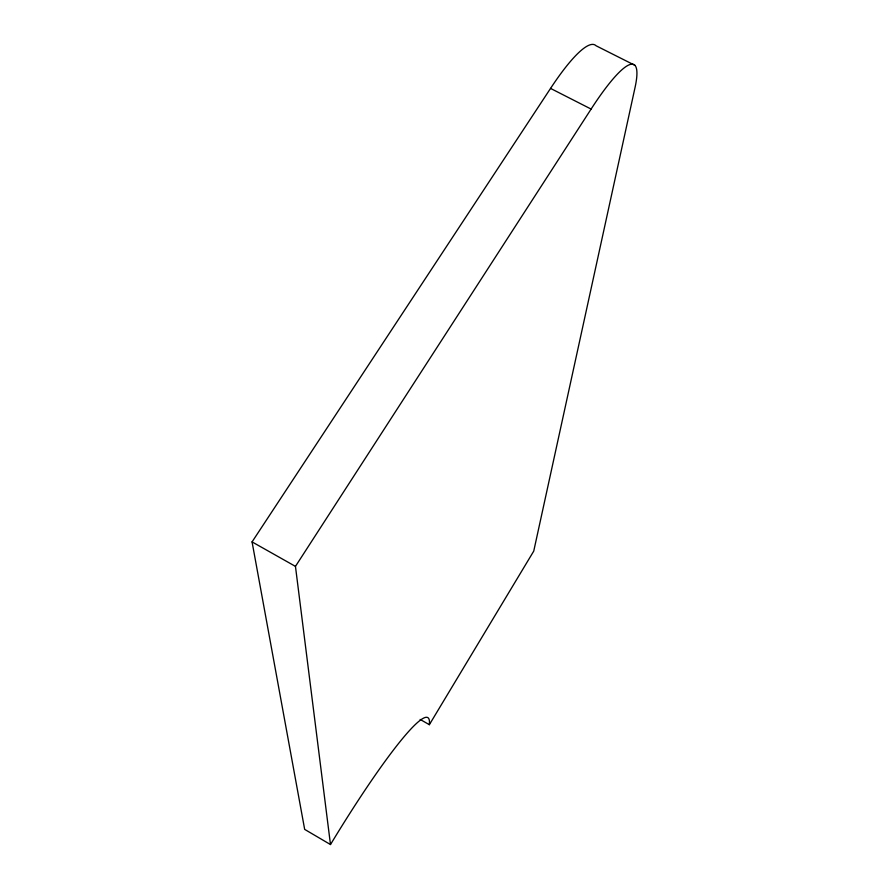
<?xml version="1.0" encoding="UTF-8"?>
<svg xmlns="http://www.w3.org/2000/svg" width="889" height="889" viewBox="0 0 889 889"><rect width="100%" height="100%" fill="white"/><g stroke="black" fill="none" stroke-linecap="round" stroke-linejoin="round"><path stroke-width="1.33" d="M330.486 844.55A191.079 20.836 -59.9 0 1 429.354 724.691L533.744 551.113L635.035 87.544A122.037 20.914 -63 0 0 591.107 109.069L295.459 566.382L330.486 844.55L304.671 829.393L252.065 541.901L550.547 88.411A121.626 23.414 -63.3 0 1 596.041 45.75L634.89 65.308M550.547 88.411L591.107 109.069M252.065 541.901L295.459 566.382M420.153 719.434L429.354 724.691"/></g></svg>
